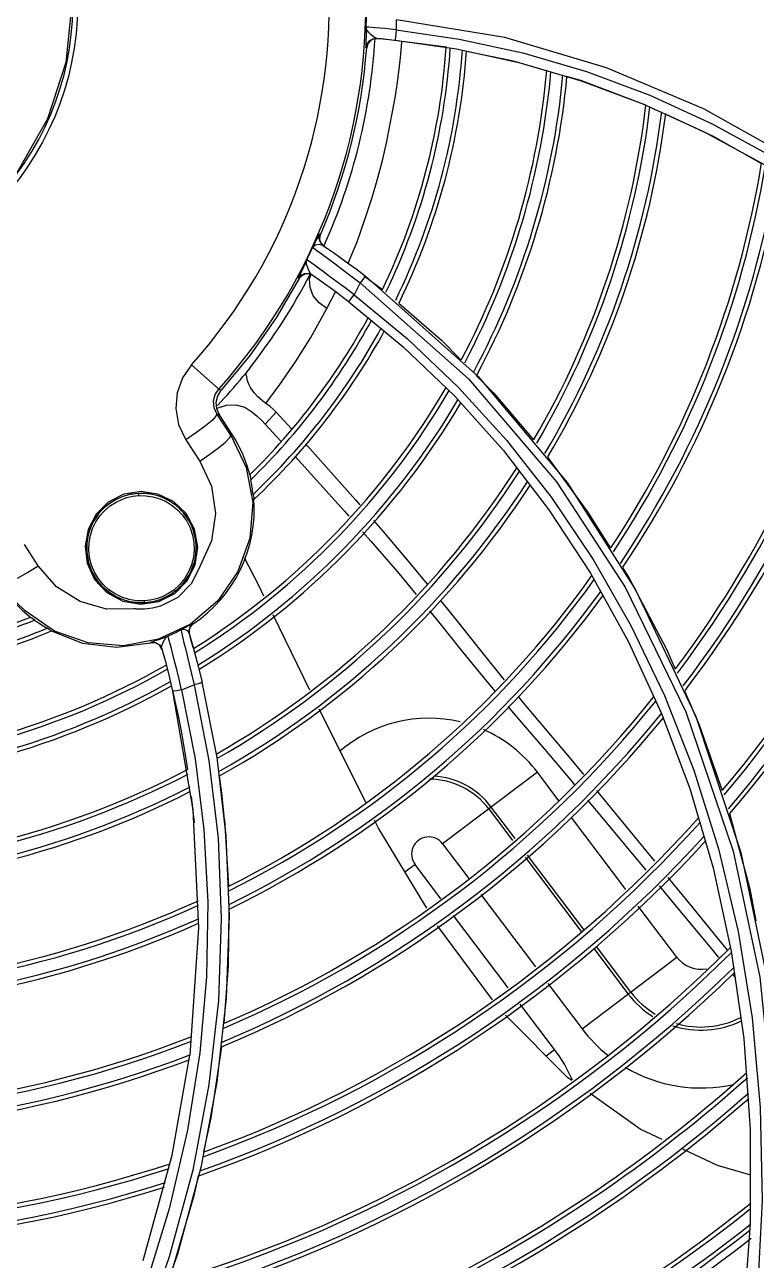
# Model space of a CAD drawing. Header units: metres. Extents: x -367 to 374, y -238 to 224.
# Drawn here: x 348.6785 to 348.7501, y 176.6379 to 176.7589 of the extents above; entities that cross this region are included whole.
import ezdxf
from ezdxf.enums import TextEntityAlignment as Align

# ---------------------------------------------------------------- set-up
doc = ezdxf.new("R2010")
doc.units = ezdxf.units.M
for name, color, linetype in [('ELE-ALIMENTADORES', 160, 'Continuous'), ('LA_BAU_BASES GERAIS_R00$0$ARQ-XREF-ATT', 8, 'Continuous'), ('LA_BAU_BASES GERAIS_R00$0$BASE', 253, 'Continuous'), ('LA_BAU_BASES GERAIS_R00$0$dutos', 31, 'Continuous')]:
    doc.layers.add(name, color=color, linetype=linetype)
doc.styles.add('LA_BAU_BASES GERAIS_R00$0$R60-125-RS', font='romans.shx', dxfattribs={"height": 0.19})
doc.styles.add('LA_BAU_BASES GERAIS_R00$0$R80-100-RS', font='romans.shx', dxfattribs={"height": 0.203})

# ---------------------------------------------------------------- blocks, each defined once
blk = doc.blocks.new('LA_BAU_BASES GERAIS_R00$0$A$C2E3D5B4E')
at = {"layer": 'LA_BAU_BASES GERAIS_R00$0$dutos', "color": 251}
for p, q in [((-18.03792454221798, -1.193001859279946), (-18.03803107363069, -1.19338126658721)), ((-18.03694638163529, -1.192460354723323), (-18.03733835995638, -1.192504101098336)), ((-18.0302219107092, -1.19331994410976), (-18.03683579446965, -1.192470089971891)), ((-18.03525440290434, -1.192624990626143), (-18.02924545273356, -1.193490202302371)), ((-18.03462873696185, -1.193241546653269), (-18.0345896916798, -1.192758704016967)), ((-18.03803107363069, -1.19338126658721), (-18.03810695351501, -1.193374682880119)), ((-18.02924545273356, -1.193490202302371), (-18.02313946793413, -1.194818534564263)), ((-18.04254948086361, -1.211683687636366), (-18.0426369440429, -1.211624503026258)), ((-18.04262236301827, -1.212088618290352), (-18.04254948103699, -1.211683687559969)), ((-18.04250801860439, -1.212482619979426), (-18.04262236301827, -1.212088618290352)), ((-18.04289787857545, -1.213226644138274), (-18.04267176202598, -1.213391736218171)), ((-18.0423164373907, -1.212726477613785), (-18.04270180150843, -1.212634203204004)), ((-18.04267176202598, -1.213391736218171), (-18.04221736241789, -1.213725401992349)), ((-18.04222944322532, -1.212785919288024), (-18.04250801860439, -1.212482619979426)), ((-18.04231659173627, -1.212726722301966), (-18.04185064092576, -1.213044959544447)), ((-18.04463182748043, -1.21598525093458), (-18.04470981356485, -1.215931573947898)), ((-18.04438778471717, -1.21569787549214), (-18.04463182748043, -1.21598525093458)), ((-18.04332653120991, -1.215671327644657), (-18.04367492495737, -1.215526360843512)), ((-18.04362291536052, -1.216010747713597), (-18.04350517638477, -1.215617800146163)), ((-18.03820793572788, -1.215757272142298), (-18.03648317914542, -1.217046377916802)), ((-18.03817108675048, -1.215707970123901), (-18.02713564202338, -1.225550443825057)), ((-18.04193994691366, -1.218907171682247), (-18.04109909787132, -1.217263208574593)), ((-18.03979509833005, -1.21824248137608), (-18.03447240104606, -1.222645250243829)), ((-18.03447240104606, -1.222645250243829), (-18.02941682634253, -1.227506487007929)), ((-18.05251458744181, -1.226811417034412), (-18.05518069023276, -1.22442683683829)), ((-18.02713564202338, -1.225550443825057), (-18.01841468387147, -1.235961007954472)), ((-18.05251458458406, -1.226811415963482), (-18.0522677386449, -1.226900067645317)), ((-18.02941682634253, -1.227506487007929), (-18.02464954756351, -1.232829760923948)), ((-18.05268583777593, -1.229238924252229), (-18.05245163106736, -1.22931985188842)), ((-18.05133330482806, -1.231311904020629), (-18.05268583777593, -1.229238924252229)), ((-18.05120979174376, -1.231231675165589), (-18.05245163106736, -1.22931985188842)), ((-18.04690141445417, -1.229053678315893), (-18.04534981490872, -1.230724989166617)), ((-18.04795949107142, -1.230239481380238), (-18.04642982499195, -1.23189518097405)), ((-18.05572980414865, -1.231756968690377), (-18.05436640540574, -1.23384660208302)), ((-18.05133330482806, -1.231311904020629), (-18.05120979174717, -1.231231675160586)), ((-18.05337373485975, -1.233169437256663), (-18.05252717066617, -1.232540911853164)), ((-18.05252717066617, -1.232540911853164), (-18.05185709394948, -1.231984361834463)), ((-18.05436640541086, -1.233846602074379), (-18.05337373485975, -1.233169437256663)), ((-18.01841468387147, -1.235961007954472), (-18.01170496194595, -1.246462645207146)), ((-18.06012046858928, -1.23683289844729), (-18.06178830110059, -1.237102691787811)), ((-18.05456226789477, -1.242283241175016), (-18.05487149830935, -1.240530917177409)), ((-18.07017984140361, -1.244118339500517), (-18.07153471436993, -1.242023168124604)), ((-18.06560136988173, -1.242172178431872), (-18.06539675868271, -1.243853853347616)), ((-18.06539675868271, -1.243853853347616), (-18.06466610508903, -1.245433084217609)), ((-18.07219497487085, -1.24530735362822), (-18.07123933143225, -1.244771971730813)), ((-18.07123933143225, -1.244771971730813), (-18.07017984145796, -1.244118339415479)), ((-18.01612211917165, -1.244828301602581), (-18.01243491030527, -1.251476600609919)), ((-18.06466610508903, -1.245433084217609), (-18.06346451856621, -1.246718727905034)), ((-18.06346451856621, -1.246718727905034), (-18.06190008736144, -1.247567780567067)), ((-18.05653135584282, -1.247204855016832), (-18.05822413655801, -1.24806948578015)), ((-18.01170496194595, -1.246462645207146), (-18.00580812290775, -1.258853080647157)), ((-18.06190008736144, -1.247567780567067), (-18.06013811943001, -1.247875049236598)), ((-18.06017943878464, -1.247724625997478), (-18.0597983215107, -1.247718287719806)), ((-18.06013811943001, -1.247875049236598), (-18.05837485739085, -1.247604421443327)), ((-18.05822413655801, -1.24806948578015), (-18.05898642633167, -1.248261190370783)), ((-18.05527720776843, -1.250069883081494), (-18.05501551196812, -1.249799951230841)), ((-18.05501550268275, -1.249799965085629), (-18.05503292438857, -1.249743510467113)), ((-18.04358764674555, -1.256269646782755), (-18.04717896552756, -1.248923339481451)), ((-18.05577334350585, -1.250159072854956), (-18.0562081912143, -1.250388739404741)), ((-18.05540567880109, -1.250422205749317), (-18.05527720776843, -1.250069883081494)), ((-18.0553791512699, -1.250797369531199), (-18.05540567880109, -1.250422205749317)), ((-18.05539543729515, -1.250740957011374), (-18.05504389731368, -1.251986986176405)), ((-18.05522832835948, -1.251325156859082), (-18.0553460517242, -1.250916003565806)), ((-18.05916501201716, -1.251659021197327), (-18.0591785153581, -1.251610739255)), ((-18.05870486471997, -1.251662037834365), (-18.05916501201716, -1.251659021197327)), ((-18.05591431021674, -1.251633315198603), (-18.05577605404596, -1.252209958063929)), ((-18.05501475018355, -1.252096629875894), (-18.05522832835948, -1.251325156859082)), ((-18.05504389731368, -1.251986986176405), (-18.05461888824391, -1.253585756514155)), ((-18.01243491030527, -1.251476600609919), (-18.00916844983544, -1.258559887790568)), ((-18.05461888824391, -1.253585756514155), (-18.05415025776517, -1.255489607720108)), ((-18.05741192484413, -1.254775238419541), (-18.05702425038976, -1.256374199953541)), ((-18.05615346031823, -1.256255754975143), (-18.05639835431441, -1.255203357413109)), ((-18.05493132371737, -1.255760995284788), (-18.05348031823098, -1.263158506113712)), ((-18.05415040836738, -1.25548960768964), (-18.05270251025661, -1.262893560571854)), ((-18.05407893823701, -1.255795070353258), (-18.05414354748177, -1.255524691432299)), ((-18.05702425038976, -1.256374199953541), (-18.05505424627938, -1.268001436932252)), ((-18.05700731186892, -1.256450371748258), (-18.05673398032218, -1.257658506244468)), ((-18.05615200660679, -1.256256865220337), (-18.05482196431228, -1.263003287646086)), ((-18.00916844983544, -1.258559887790568), (-18.00640700601116, -1.265924719257043)), ((-18.00580812290775, -1.258853080647157), (-18.00140938038487, -1.272196484048152)), ((-18.05482196431228, -1.263003287646086), (-18.05395784911161, -1.269938009116402)), ((-18.05270251025661, -1.262893560571854), (-18.05180554752542, -1.270535240389734)), ((-18.02131729704206, -1.264327080298415), (-18.03060331486677, -1.271324596086913)), ((-18.01922128810293, -1.26710857811139), (-18.0213167775878, -1.264327769644922)), ((-18.05520408804011, -1.266691034714029), (-18.05492607125427, -1.269271858246327)), ((-18.01554833550517, -1.266096949559312), (-18.00984925481464, -1.273040613026922)), ((-18.00640700601116, -1.265924719257043), (-18.0041242345568, -1.273676307024459)), ((-18.05505424627938, -1.268001436932252), (-18.05448931283615, -1.2795668406049)), ((-18.02608557464896, -1.267920234921064), (-18.02375189537554, -1.271017131916494)), ((-18.02351384578344, -1.270811766591294), (-18.02583503726328, -1.267731441459262)), ((-18.01643406408209, -1.267055760491701), (-18.01488997573676, -1.268901500966592)), ((-18.05194215839595, -1.268959657447965), (-18.05155150978044, -1.275486720384094)), ((-18.01265760428032, -1.275818880736722), (-18.01799102689608, -1.268741189875698)), ((-18.01488997573676, -1.268901500966592), (-18.01071615325202, -1.273898225643904)), ((-18.0306033148803, -1.271324596069633), (-18.02804445305605, -1.274720320398671)), ((-18.02253239501317, -1.272635463556696), (-18.01703892980481, -1.279925538115265)), ((-18.0167904147637, -1.27973406091013), (-18.02229245470164, -1.272432607302278)), ((-18.00140938038487, -1.272196484048152), (-17.99887349392191, -1.284432894840563)), ((-18.03329676413568, -1.273354256974642), (-18.03428212519236, -1.274096779789659)), ((-18.03076507382957, -1.276713923484465), (-18.03329676474766, -1.273354256162008)), ((-18.0041242345568, -1.273676307024459), (-18.00234721819504, -1.281840311720941)), ((-18.02685904655891, -1.276293407952551), (-18.02152020255551, -1.283378293238627)), ((-18.00766230084139, -1.282447872294313), (-18.01144797897734, -1.277424107731065)), ((-18.02419191083652, -1.285436805400593), (-18.02951853566697, -1.278368135500102)), ((-18.05448931283615, -1.2795668406049), (-18.05535193352216, -1.292023594283535)), ((-18.01218006225633, -1.285852205332219), (-18.01554173654904, -1.281391112868903)), ((-18.01694833962688, -1.28944536026728), (-18.00766232201647, -1.282447844195019)), ((-18.01578383510252, -1.281591105040377), (-18.01243059964213, -1.286040998794022)), ((-18.00234721819504, -1.281840311720941), (-18.00111933666085, -1.2904076719621)), ((-18.02030055971522, -1.284996813953683), (-18.01694886779876, -1.289444659354274)), ((-18.00223152503747, -1.284097944417397), (-18.00191934602469, -1.284475518218812)), ((-18.05254509322151, -1.286680149584924), (-18.05346845446138, -1.294908392469267)), ((-18.05177266365411, -1.28645052656492), (-18.05269409889627, -1.294674959040265)), ((-18.01964168035659, -1.291475165198506), (-18.02299340418688, -1.28702727744411)), ((-18.00111933666085, -1.2904076719621), (-18.0004890869568, -1.299306079370751)), ((-18.0570785676033, -1.301814976273988), (-18.05535137237393, -1.292023695592604)), ((-18.05435815625674, -1.2917988527376), (-18.05556678584969, -1.299386187402604)), ((-18.02047569709862, -1.292103811099139), (-18.0196415990273, -1.291475273119147)), ((-18.05269409889627, -1.294674959040265), (-18.05428039448952, -1.303040272445458)), ((-18.05346845446138, -1.294908392469267), (-18.05506107091605, -1.303283092075787)), ((-18.0004890869568, -1.299306079370751), (-18.00049264379811, -1.308510131752598)), ((-18.05990574709313, -1.312137651901764), (-18.0570785676033, -1.301814976273988)), ((-18.05428039448952, -1.303040272445458), (-18.05656090705395, -1.311513461313268)), ((-18.05506107091605, -1.303283092075787), (-18.05735225460626, -1.311766177628385)), ((-18.00049264379811, -1.308510131752598), (-18.00116951890868, -1.318020154176963)), ((-18.05656090705395, -1.311513461313268), (-18.05956446749246, -1.32005543656868)), ((-18.05735225460626, -1.311766177628385), (-18.06037053527143, -1.320316881576389))]:
    blk.add_line(p, q, dxfattribs=at)
for points in [[(-18.07606343199916, -1.16842686857234), (-18.07217094953057, -1.172756858423952), (-18.06926950573768, -1.177792606956416), (-18.06747973062579, -1.183313813541815), (-18.06687503561443, -1.189042062782562), (-18.06747145787745, -1.194810163293084), (-18.06925957891031, -1.20034814797117), (-18.07215915911559, -1.205390005037941), (-18.07603769159266, -1.209712716622278), (-18.08072561883262, -1.213133332698533), (-18.0860206462529, -1.215506255845128), (-18.09168735420326, -1.216728114861496), (-18.09746808437671, -1.216750209158079), (-18.10318278378998, -1.215559277680939), (-18.10853232477962, -1.213196214275001), (-18.11326877013289, -1.209767230606474)], [(-18.00491235579193, -1.199414155909096), (-18.01456577228817, -1.195331606104162), (-18.02450555649261, -1.19237953889359), (-18.03509982641606, -1.190637535755457)], [(-18.03808169849333, -1.191339394390695), (-18.03809313080524, -1.191965173306187), (-18.0381159980285, -1.192894336734923)], [(-18.03513364954415, -1.191631317092458), (-18.03624674363004, -1.191500060011265), (-18.03719664766686, -1.191407501990568), (-18.03783631434555, -1.191356264481954), (-18.03808169070226, -1.191339196800698)], [(-18.03740447213579, -1.192263779105076), (-18.0376272166601, -1.192076629745031), (-18.03784344658027, -1.191850479945231), (-18.03801055310873, -1.191601157456432), (-18.03808159836888, -1.191339199134916)], [(-18.03513365268736, -1.191631315475831), (-18.03517576167235, -1.192012977986167), (-18.03521335083246, -1.192334558092341), (-18.03524095109856, -1.192549438547928), (-18.03525440862313, -1.192625051081166)], [(-18.0351335857689, -1.191631438806496), (-18.02897194118668, -1.192517935135299), (-18.02273505993878, -1.193875807896518), (-18.01650865438569, -1.195706871306072), (-18.01032496966138, -1.198017756807701), (-18.00420452423407, -1.200818770680769), (-17.99816906942431, -1.204121157551697), (-17.99224651484371, -1.207933867223517), (-17.98646117574538, -1.212269241139609)], [(-18.0381159980285, -1.192894336734923), (-18.03811990935355, -1.193170524742243), (-18.03811677481031, -1.193325736401391), (-18.03810696892708, -1.193374887176731)], [(-18.03810695351501, -1.193374682880119), (-18.03800055009799, -1.192995392853106), (-18.03775763920055, -1.192688054863254), (-18.03741533907498, -1.192497654592614), (-18.03702401532871, -1.192453603048477)], [(-18.03733835995638, -1.192504101098336), (-18.03768123879092, -1.192694427334743), (-18.03792454221798, -1.193001859279946)], [(-18.03702399344297, -1.192453602715148), (-18.03719988392913, -1.192395899002975), (-18.03740447213579, -1.192263779105076)], [(-18.03702401532871, -1.192453603048477), (-18.03646046290692, -1.192504176596856), (-18.03586568161938, -1.192561555119653), (-18.03525440290434, -1.192624990626143)], [(-18.03984312579541, -1.214464331949955), (-18.03896073097337, -1.212382484489524), (-18.03817387780896, -1.21010567350703), (-18.03749700287858, -1.208051527375744), (-18.03692894584515, -1.20611031980269), (-18.03645115280051, -1.204280352494777), (-18.03606271123886, -1.202557189267907), (-18.03575512206328, -1.200971560344612), (-18.03547636351368, -1.199497190056434), (-18.03521995832591, -1.198081437857752), (-18.03501462888414, -1.196736973808754), (-18.03485404557716, -1.195479925625193), (-18.03472916577675, -1.194315737839759), (-18.03462873696185, -1.193241546653269)], [(-18.02041832876205, -1.195627655485794), (-18.02364987341434, -1.194689913004083), (-18.0282676604794, -1.193727315812964)], [(-18.02313946793413, -1.194818534564263), (-18.01704684593074, -1.196607663762904), (-18.01099181608788, -1.198865860652575)], [(-18.01070114595302, -1.198992860858368), (-18.01708605524152, -1.196594627871661), (-18.01843739510855, -1.196202490693565)], [(-18.01099181608788, -1.198865860652575), (-18.00499452368695, -1.201603726502697), (-17.99907559204325, -1.204833205331113)], [(-17.99940636046688, -1.204700857860814), (-18.00410103503646, -1.202056566003819), (-18.00878860078865, -1.199871635407078)], [(-18.00491235579193, -1.199414155909096), (-17.99558276175435, -1.20463292511721), (-17.98666484689386, -1.210984406826071), (-17.97828966050008, -1.21840566833788)], [(-18.04263694364852, -1.211624503288192), (-18.04267072453683, -1.211664975506835), (-18.04275549898011, -1.211818392489192), (-18.04289795366913, -1.212097980309579), (-18.04309292239827, -1.212487574946124), (-18.04331630252705, -1.212928396153245)], [(-18.0426369440429, -1.211624503026258), (-18.04270983533149, -1.212029735320073), (-18.04259532427784, -1.212423768776887), (-18.04231659173627, -1.212726722301966)], [(-18.04331622227392, -1.212928122368055), (-18.04325562135227, -1.212970481101991), (-18.04311386099221, -1.213070968184354), (-18.04289787857545, -1.213226644138274)], [(-18.04270180150843, -1.212634203204004), (-18.04306572303767, -1.212708787875442), (-18.04331617380035, -1.212928144853947)], [(-18.0418595533755, -1.213038873018547), (-18.04129314821967, -1.21343109891103), (-18.04064369572779, -1.21388849441945), (-18.03990355138671, -1.214419978688227), (-18.03907622484098, -1.215027248395188), (-18.03817103591064, -1.21570793363361)], [(-18.0442257689657, -1.214860849854801), (-18.04451162794828, -1.215466677476513), (-18.0446098809756, -1.215677956545903), (-18.04467377848016, -1.215821881463569), (-18.04470560295124, -1.215903557778972), (-18.04471104325989, -1.215933864178794)], [(-18.04389054503974, -1.214129173342997), (-18.04405746059297, -1.214498352395992), (-18.0442257689657, -1.214860849854801)], [(-18.04374249906925, -1.215088354863553), (-18.04383924826266, -1.214836940508292), (-18.04391081128051, -1.214582705070086), (-18.04393260317806, -1.214343849051318), (-18.04389064301699, -1.214129343081993)], [(-18.0422560775329, -1.215314738875975), (-18.04274977563148, -1.214951980733701), (-18.04314480534913, -1.214663133716101), (-18.04345198849217, -1.214440279483085), (-18.0436794788568, -1.214277359779942), (-18.04382812766607, -1.21417266762154), (-18.04389072408787, -1.214129307910923)], [(-18.04221736241789, -1.213725401992349), (-18.04172089950032, -1.214091474278291), (-18.04111065106804, -1.214542676596636), (-18.04039414900819, -1.215076462527293), (-18.03957855178828, -1.215692145676883), (-18.038665680853, -1.216394010804095)], [(-18.04462936907964, -1.215980673729689), (-18.04688918346108, -1.219819469614947), (-18.04943973432637, -1.223465231425223), (-18.05226777451639, -1.22690010367495)], [(-18.04470981356485, -1.215931573947898), (-18.04446598590823, -1.215644228955796), (-18.04412828376815, -1.215482449924536), (-18.04375402616597, -1.215472115260752), (-18.04340601531089, -1.215616387030593)], [(-18.04367492495737, -1.215526360843512), (-18.04404965852461, -1.215536259061707), (-18.04438778471717, -1.21569787549214)], [(-18.04340591649213, -1.215616473500802), (-18.04352516403617, -1.215494778561776), (-18.04363581990356, -1.215313472832975), (-18.04374249906925, -1.215088354863553)], [(-18.04193758838051, -1.218902705554854), (-18.04269368437053, -1.218363471381679), (-18.04325787125947, -1.217654694664532), (-18.04357730708739, -1.216845441483827), (-18.04362291536052, -1.216010747713597)], [(-18.03979515024264, -1.218242517344322), (-18.04115571115528, -1.217220690082002), (-18.04237439530277, -1.21633907357517), (-18.04340591649213, -1.215616473500802)], [(-18.03925812379134, -1.217577902621713), (-18.04015109393799, -1.216888920731151), (-18.04095101867631, -1.216283546809962), (-18.04165557912552, -1.215758187529161), (-18.0422560775329, -1.215314738875975)], [(-18.03817103591064, -1.21570793363361), (-18.03823280464769, -1.215807972295522), (-18.03841502783223, -1.21606080921282), (-18.03866526839454, -1.216394346042478)], [(-18.03866531649578, -1.216394567532632), (-18.03885986671605, -1.21679043057901), (-18.03905728288623, -1.217184987139888), (-18.03925803502977, -1.217578062412201)], [(-18.03866531649578, -1.216394567532632), (-18.02806108121297, -1.225787168558497), (-18.01945213360852, -1.235892725512429), (-18.01273887148977, -1.246200998116535), (-18.00678685895093, -1.258401504465553), (-18.00216973972385, -1.272040477702546), (-17.99954582338637, -1.284407529922817), (-17.99813144097743, -1.298634008033048)], [(-18.03979513143395, -1.21824249664877), (-18.03971322227744, -1.218154688854327), (-18.03951013564199, -1.217903234370795), (-18.03925807448138, -1.217578617287643)], [(-18.03925803502977, -1.217578062412201), (-18.03403064875033, -1.22188454529504), (-18.02905102889736, -1.226630826866028), (-18.02434485649985, -1.231815220918349), (-18.01994313378771, -1.237432315276408), (-18.01587900888899, -1.243472495183312), (-18.01217903126633, -1.249935514437936), (-18.00887404238301, -1.256817154717453)], [(-18.03489384734655, -1.218379413454556), (-18.03071055859937, -1.222020592615252), (-18.0287899191926, -1.223960360749686)], [(-18.0478878762566, -1.228208313992752), (-18.04653287464168, -1.226338738763559), (-18.04500954048547, -1.22412956541865), (-18.04348214012805, -1.221731565749167), (-18.04193994691366, -1.218907171682247)], [(-18.05518051801187, -1.224426643551112), (-18.05605687332775, -1.225705710934733), (-18.05657587187693, -1.227157129712566), (-18.05670934578006, -1.228712889283258), (-18.05643581533263, -1.230263655502029), (-18.05572980414865, -1.231756968690377)], [(-18.0497235460424, -1.225086320198614), (-18.0498607432653, -1.225236532057977), (-18.04999464574792, -1.225389717499809), (-18.05012550930496, -1.225546187186126)], [(-18.04788894139426, -1.228210152517647), (-18.04818016444949, -1.227993691031486), (-18.04845479213554, -1.227761666135564), (-18.04871627705199, -1.227511035477789), (-18.04896497872153, -1.227238964100422), (-18.04919654158743, -1.226945612330098), (-18.04940217834508, -1.226636255619894), (-18.04957332267963, -1.226316997337278), (-18.04970138198473, -1.225994978237566), (-18.04977774940426, -1.225676462797935), (-18.04979091356984, -1.225369332184698)], [(-18.04950182174207, -1.224770245549905), (-18.04957933571688, -1.224872371168374), (-18.0496534373242, -1.224977987186946), (-18.0497235460424, -1.225086320198614)], [(-18.02730120565218, -1.225463901223236), (-18.02562132154446, -1.227160516242009), (-18.02168824203716, -1.231770941233833)], [(-18.05268584011174, -1.229238925847028), (-18.05295765282051, -1.228623268229683), (-18.05301174769897, -1.227963171590716), (-18.05285200350397, -1.22733552548533), (-18.05251458458406, -1.226811415963482)], [(-18.05245163997017, -1.229319857671896), (-18.05271256964932, -1.228724024913106), (-18.05276873716673, -1.228078527058813), (-18.05261559798657, -1.227449121825146), (-18.05226776568327, -1.226900111549355)], [(-18.05268585072645, -1.229238904401598), (-18.05278471847373, -1.229466169483374), (-18.0531695340112, -1.229859850311357), (-18.05382188336375, -1.230402757333366)], [(-18.05271280648014, -1.22872130317154), (-18.05265976901455, -1.228681791844053), (-18.05174973998442, -1.228367419659378)], [(-18.05174973998442, -1.228367419659378), (-18.05082608765849, -1.228336952882444), (-18.04997368261115, -1.228568612795868), (-18.04926057805437, -1.229018924642048)], [(-18.04926040239434, -1.229018721992986), (-18.04875798900423, -1.229459676545673), (-18.04830692998848, -1.229882331260967), (-18.04795949107142, -1.230239481380238)], [(-18.04795940792326, -1.230239498774324), (-18.04760608725246, -1.229850018763216), (-18.04725340300035, -1.229454753547714), (-18.04690141445417, -1.229053678315893)], [(-18.0469015009395, -1.22905366878939), (-18.04716115067686, -1.228793767951345), (-18.0474879657703, -1.228509118388217), (-18.0478878762566, -1.228208313992752)], [(-18.05382188336375, -1.230402757333366), (-18.0547011867136, -1.231055702278979), (-18.05572980423199, -1.231756968562593)], [(-18.05133330482806, -1.231311904020629), (-18.04982213189396, -1.23447291986821), (-18.049185568545, -1.237911841209723), (-18.04946192191198, -1.241389297581634), (-18.05062840125618, -1.244674244561509), (-18.05260807944774, -1.247548323037506)], [(-18.05185709394948, -1.231984361834463), (-18.05143848883665, -1.2315565602932), (-18.05133330482977, -1.231311904015172)], [(-18.04397459813276, -1.232219663709373), (-18.04360600930784, -1.232620269882489), (-18.04149767109732, -1.234953233196563), (-18.03911674871722, -1.237644781505139), (-18.03870004378768, -1.238125341954571)], [(-18.02464954756351, -1.232829760923948), (-18.02020262390454, -1.238612006939718), (-18.01612211917165, -1.244828301602581)], [(-18.05436640540574, -1.23384660208302), (-18.0532280548905, -1.236303748651324), (-18.05283376038994, -1.238992903998849), (-18.05322163478195, -1.241673156890727), (-18.05434206911173, -1.244113807515703)], [(-18.04504261242846, -1.233401658921309), (-18.04470998116858, -1.23376288810249), (-18.0426101755296, -1.236067829112187), (-18.04021094304721, -1.238744685595691), (-18.03977643807559, -1.239238676902175)], [(-18.02033496961212, -1.233455721211328), (-18.01640997985589, -1.238815452526694), (-18.0141839502287, -1.242382714923394)], [(-18.04944535180982, -1.235266775581465), (-18.04943230750882, -1.235367703982945), (-18.04941163721082, -1.23550501200242), (-18.04938417961989, -1.235680188761023)], [(-18.06178830110059, -1.237102691787811), (-18.0633223502781, -1.237882842412262), (-18.06451403851815, -1.239059934893874), (-18.06530015650117, -1.240546645221627), (-18.06560136988173, -1.242172178431872)], [(-18.06036059009602, -1.237011176969816), (-18.06074022368944, -1.237044784224679), (-18.06111642708913, -1.237105261971635), (-18.06148732946713, -1.237192294188105), (-18.06185109113085, -1.237305440295302), (-18.06220591410386, -1.237444140133164), (-18.06255002974467, -1.237607709222345), (-18.06288170780442, -1.237795337121213), (-18.06319933644704, -1.238006136748652), (-18.06350130726526, -1.238239079963193), (-18.06378606235216, -1.238493007368277), (-18.06405216372104, -1.23876668544807), (-18.06429825589953, -1.239058783959251), (-18.06452305625669, -1.239367856699744), (-18.06472538638775, -1.239692369859483), (-18.06490417668579, -1.240030707498761), (-18.06505846944901, -1.240381172718742), (-18.06518742454557, -1.240741988723755), (-18.0652903329227, -1.241111323711891), (-18.06536661846894, -1.241487295794002), (-18.06541584016759, -1.241867966573579), (-18.06543770088751, -1.242251349535934), (-18.06543205508228, -1.242635436603621), (-18.06539891092882, -1.243018210210437), (-18.06533842933459, -1.243397666132921), (-18.06525092170227, -1.24377182001507), (-18.06513685118591, -1.244138707648915), (-18.0649968301442, -1.244496404556855), (-18.06483160302514, -1.244843064707936), (-18.06464204033114, -1.24517691469481), (-18.06442913215051, -1.245496257165712)], [(-18.05980088585159, -1.247544671178446), (-18.06054551599391, -1.247529769574783), (-18.06127810111354, -1.247408386367795), (-18.06198621563999, -1.247182983695609), (-18.06265354985669, -1.246858875070927), (-18.06326416206321, -1.246445143668268), (-18.06381323845687, -1.245944785005747), (-18.064287626789, -1.24536684878575), (-18.06467454247809, -1.24472452625713), (-18.06496376300538, -1.244034640457983), (-18.0651496009142, -1.243313668837061), (-18.06523014205243, -1.242564662795928), (-18.06520303814796, -1.241831968943359), (-18.06507657584996, -1.241126857702227), (-18.06485534612102, -1.240450033166496), (-18.06454520834654, -1.239813785289869), (-18.06413800822168, -1.239209248663144), (-18.06365537467946, -1.238673535663736), (-18.06309703270722, -1.238206021613394), (-18.0625490074757, -1.237859682416627), (-18.06201051334085, -1.237604190659738), (-18.06149799917682, -1.237427066046337), (-18.0609120188434, -1.237294785157872), (-18.06034239434712, -1.23723288845548)], [(-18.06034239135681, -1.237232961213692), (-18.06034539486313, -1.23717708708881), (-18.06034893512947, -1.237121375665254), (-18.06035244531461, -1.237074964168812), (-18.06035562457953, -1.237040773878277), (-18.06035839398851, -1.237019076046352), (-18.06036059080839, -1.237011203314694)], [(-18.05471830324723, -1.242480763302126), (-18.05472375418083, -1.242096552089322), (-18.05475672754812, -1.241713591898304), (-18.05481707462206, -1.241333886738346), (-18.05490449616684, -1.240959424850359), (-18.0550185430601, -1.24059217000439), (-18.05515861902177, -1.240234046727153), (-18.05532398391654, -1.239886929336251), (-18.05551375923858, -1.239552628758872), (-18.05572693493491, -1.239232880834777), (-18.05596237613759, -1.238929337327761), (-18.05621882904416, -1.23864355880886), (-18.05649492921111, -1.23837700526127), (-18.05678921795823, -1.238131022026835), (-18.05710014790293, -1.237906839347659), (-18.05742609176127, -1.237705567790442), (-18.05776534879624, -1.237528195346101), (-18.05811616297513, -1.237375579028765), (-18.05847672962534, -1.237248445275043), (-18.05884521607845, -1.237147385875858), (-18.05921974888531, -1.237072864938625), (-18.05959842820755, -1.237025213925961), (-18.05997935877315, -1.237004629587943), (-18.06036059009602, -1.237011176969816)], [(-18.06034239434712, -1.23723288845548), (-18.05964528792208, -1.237243216462218), (-18.05895913704671, -1.23734666947729), (-18.05829353337288, -1.23754101188041), (-18.05766092172894, -1.237822299125753), (-18.05707078698197, -1.238186295699222), (-18.05653201457903, -1.238628654107913), (-18.05605100005187, -1.239147904865774), (-18.05563928812103, -1.239738459451189), (-18.05531094789615, -1.240387129566614), (-18.05507338678626, -1.241089206138611), (-18.05493819079084, -1.241823558968179), (-18.05491034724764, -1.242569800295485), (-18.054989562983, -1.243307399575485), (-18.05517273996088, -1.244023249687132), (-18.0554588231264, -1.244710774005114), (-18.0558527196863, -1.245366876512605), (-18.05634169550638, -1.245960021830967), (-18.05691780000029, -1.246477600313199), (-18.05749138949386, -1.246861616350259), (-18.0580584989915, -1.247143677369593), (-18.05860447689702, -1.247339326430108), (-18.05921701253772, -1.247480743339281), (-18.05980088585159, -1.247544671178446)], [(-18.05487149830935, -1.240530917177409), (-18.05570297992324, -1.238992630106338), (-18.05692684249072, -1.237823860839114), (-18.05845835712319, -1.237077236916946), (-18.06012046858928, -1.23683289844729)], [(-18.04914737749641, -1.237116405058885), (-18.04911723878035, -1.237288871061708), (-18.04909311722736, -1.237420750635181), (-18.04907377086522, -1.237512698143462)], [(-18.03735688427946, -1.239674326117154), (-18.03644701644248, -1.240723621347286), (-18.03363578054712, -1.244036917458004), (-18.03210889507955, -1.245897719050106)], [(-18.03843116494681, -1.240768125986222), (-18.03761291132128, -1.241698403436374), (-18.03502185778882, -1.244709150437473), (-18.03317758325329, -1.246916661443436)], [(-18.0597983215107, -1.247718287719806), (-18.05941862627913, -1.247684885566912), (-18.05904233962235, -1.247624603414067), (-18.0586713272312, -1.247537753026961), (-18.05830745427579, -1.24742477949593), (-18.05795253472286, -1.247286251163302), (-18.05760826974131, -1.247122822916651), (-18.05727647172171, -1.246935342633321), (-18.05695885176783, -1.246724778345367), (-18.05665695355776, -1.246492150158417), (-18.05637221333916, -1.246238533212079), (-18.05610603550633, -1.245965112752117), (-18.05585978241004, -1.245673196595533), (-18.0556347689693, -1.245364240465904), (-18.05543220470361, -1.245039801221708), (-18.05525317636602, -1.244701512539166), (-18.0550986488953, -1.244351082047785), (-18.05496945945504, -1.243990276651118), (-18.05486632035013, -1.243620930691293), (-18.05478981098986, -1.243244933615813), (-18.05474037268175, -1.242864221825755), (-18.05471830324723, -1.242480763302126)], [(-18.05837485739085, -1.247604421443327), (-18.05681756706349, -1.2468061081874), (-18.0555975137197, -1.245573378225515), (-18.05481900176721, -1.244019539604949), (-18.05456226789477, -1.242283241175016)], [(-18.04808787324043, -1.247064101755029), (-18.04859335846629, -1.246030094465084), (-18.0500004086706, -1.243316705807672)], [(-18.06080920167756, -1.248314654913145), (-18.06350109358834, -1.24834520942494), (-18.06608748861242, -1.247616824829208), (-18.0683757906296, -1.246176052250291), (-18.07017984140361, -1.244118339500517)], [(-18.05434206911173, -1.244113807515703), (-18.05518894930299, -1.245838956410068), (-18.05653135584282, -1.247204855016832)], [(-18.01300300113792, -1.244275212323089), (-18.01234956495239, -1.245322358463625), (-18.00869560348849, -1.252276914622314), (-18.00785203033172, -1.254219041240674)], [(-18.07146799697341, -1.248513095404348), (-18.07229727956428, -1.247696077468106), (-18.0730528086907, -1.246809213122276), (-18.0737287092611, -1.245859009002913)], [(-18.06442913215051, -1.245496257165712), (-18.06419398633477, -1.245799470256031), (-18.06393783828923, -1.246084999846687), (-18.06366203944731, -1.246351382759428), (-18.06336803742238, -1.246597267882578), (-18.06305737157629, -1.246821416752198), (-18.06273166431595, -1.247022709246437), (-18.0623926136667, -1.247200147881529), (-18.062041974517, -1.247352866778044), (-18.06168155470698, -1.247480130555402), (-18.06131320207714, -1.247581337770669), (-18.06093880500089, -1.24765602000133), (-18.06056025418434, -1.247703848292247), (-18.06017943878464, -1.247724625997478)], [(-18.03079786662045, -1.247504304646725), (-18.02879709413105, -1.250023182166558), (-18.02677391084046, -1.25257407860289), (-18.02476338843837, -1.255049654285074), (-18.02458004106859, -1.255269463873617)], [(-18.05260807944774, -1.247548323037506), (-18.05526063965351, -1.249808506345914), (-18.0584076628943, -1.251305329316608), (-18.06182918214654, -1.251936574924173), (-18.06529889757974, -1.251662184937857), (-18.06858741305632, -1.250496537482547), (-18.07146799697341, -1.248513095404348)], [(-18.06055436090799, -1.248340426730181), (-18.06063970050809, -1.248333004339372), (-18.06072464799513, -1.248324411661713), (-18.06080920167756, -1.248314654913145)], [(-18.05898642633167, -1.248261190370783), (-18.059763979423, -1.248351775693379), (-18.06055436090799, -1.248340426730181)], [(-18.05980089017123, -1.247544593065584), (-18.05979854481131, -1.247599345640253), (-18.05979699590898, -1.247648887863477), (-18.05979646595722, -1.247687274618499), (-18.05979695204405, -1.247710258087125), (-18.05979832954824, -1.247718195002278)], [(-18.03187236016731, -1.248511076122838), (-18.03069638513568, -1.249965169283939), (-18.0289355540832, -1.252170642391945), (-18.02718693981706, -1.254338216419626), (-18.02550359842451, -1.256366624351074)], [(-18.07053011270409, -1.249415690150443), (-18.07067961441749, -1.249318988801576), (-18.07079653447363, -1.249244371503835), (-18.07088295072879, -1.24919173072584)], [(-18.05503292483388, -1.24974350867177), (-18.05507256787189, -1.249758879349145), (-18.05519815812738, -1.249829640688574), (-18.05542965300049, -1.24996460511619), (-18.05577334350585, -1.250159072854956)], [(-18.05503292438857, -1.249743510467113), (-18.05529429199032, -1.25001366176474), (-18.0554223609106, -1.250365933366254), (-18.0553955138713, -1.250740763307647)], [(-18.06898206963456, -1.250444284763205), (-18.06905833826249, -1.250389139558763), (-18.06916905988885, -1.250313463255395), (-18.06931421105901, -1.250215924917654)], [(-18.06898206963456, -1.250444284763205), (-18.06584669022197, -1.251671871649876), (-18.06250504352874, -1.252085358068769), (-18.05916856596173, -1.251659935703799)], [(-18.05747753641367, -1.250984956535092), (-18.05795735087145, -1.251182128243443), (-18.05840035920187, -1.251345252546969), (-18.05875656606088, -1.251465628592257), (-18.05900194138223, -1.251545196989071), (-18.0591380139864, -1.251591181449555), (-18.0591782615852, -1.251610673936455)], [(-18.05808792443565, -1.252238255061172), (-18.05809950955131, -1.252055170458959), (-18.05805200391512, -1.251837470493854), (-18.05796028587656, -1.251591986366464), (-18.05783500473729, -1.251341525962914), (-18.05767580361965, -1.251128192878411), (-18.05747752117668, -1.250984981402496)], [(-18.05639835431441, -1.255203357413109), (-18.0566239226016, -1.254271621930627), (-18.05682687484943, -1.253458104639037), (-18.05700326928752, -1.252765849638934), (-18.05714900276394, -1.252201662258983), (-18.05726358096217, -1.251762951914941), (-18.05735096192313, -1.251433221094146), (-18.05741531303624, -1.251196278080613), (-18.05745832500531, -1.251044980593804), (-18.05747755909329, -1.250984900901301)], [(-18.0562081912143, -1.250388739404741), (-18.056624236272, -1.250602235775375), (-18.05704752575014, -1.250801057851447), (-18.05747753641367, -1.250984956535092)], [(-18.05620822738672, -1.25038867187294), (-18.05619245539447, -1.250449050092072), (-18.05615557443184, -1.25060208632766)], [(-18.05581077467218, -1.250365620946639), (-18.05601364640847, -1.250338852904576), (-18.05620819121941, -1.250388739399739)], [(-18.05615557443184, -1.25060208632766), (-18.05602026026838, -1.25118322844645), (-18.05591431021674, -1.251633315198603)], [(-18.05539548453453, -1.250740767674586), (-18.05547649468144, -1.250584999938098), (-18.05562152651225, -1.250454586793865), (-18.05581077467218, -1.250365620946639)], [(-18.0591785153581, -1.251610739255), (-18.05873152762479, -1.251610289247026), (-18.05832640762901, -1.251837376440278), (-18.05808791625702, -1.252238229800867)], [(-18.05807451222438, -1.252285916423432), (-18.05830775540369, -1.251890728392198), (-18.05870486471997, -1.251662037834365)], [(-18.05808790927688, -1.252238253514122), (-18.05777131529794, -1.253391312253996), (-18.05741192484413, -1.254775238419541)], [(-18.05577605404596, -1.252209958063929), (-18.05540478608657, -1.253742945449801), (-18.05517955139715, -1.254690042606114), (-18.05493292672702, -1.255759312263478)], [(-18.05615200660679, -1.256256865220337), (-18.05574139650457, -1.256100886348293), (-18.05533443056368, -1.255935568931079), (-18.05493132371737, -1.255760995284788)], [(-18.05415025776517, -1.255489607720108), (-18.05424399394929, -1.255553107289131), (-18.05453283028726, -1.255653073133715), (-18.05493286643514, -1.255759656350335)], [(-18.0561533352635, -1.256256290239151), (-18.05660332233128, -1.256349322961967), (-18.056908391104, -1.256389046292213), (-18.05702430278689, -1.256374224503077)], [(-18.02320417511714, -1.256918947735528), (-18.02270928468079, -1.257512256832968), (-18.02055823728654, -1.26006739975054), (-18.01822199964931, -1.262859457353159), (-18.01682371016034, -1.264552323938631)], [(-18.00887404238301, -1.256817154717453), (-18.00599803225532, -1.264108914347332), (-18.00358340344474, -1.271812070155363), (-18.00167163507581, -1.27990556839876), (-18.00030225592184, -1.288357659886685), (-17.99951015204363, -1.297148484727757), (-17.99933156878581, -1.30627635720856), (-17.99980974528034, -1.315734105730542)], [(-18.00693200306603, -1.256337185261316), (-18.00548301306151, -1.259673140218808), (-18.00324012010401, -1.266096268709305)], [(-18.05673398032218, -1.257658506244468), (-18.05643247909734, -1.259088895902266), (-18.05612667825937, -1.260664400767098), (-18.05581657764674, -1.262426682528428), (-18.05556115389254, -1.264067693532695)], [(-18.03809754089912, -1.267344505261633), (-18.04245615248169, -1.258584201705787), (-18.04267710084002, -1.258132235552864)], [(-18.02421881168391, -1.257882780452917), (-18.02309742130319, -1.259199870084274), (-18.02063262988975, -1.262076040358068), (-18.01789390804822, -1.265310722326092), (-18.01770982115875, -1.265530772314094)], [(-18.05348031823098, -1.263158506113712), (-18.05258111427781, -1.270785428871193), (-18.0522595129014, -1.278631232038322), (-18.05254509322151, -1.286680149584924)], [(-18.05194213495133, -1.268959646308019), (-18.05222188874359, -1.26636253693249), (-18.05244512422018, -1.264679217949094)], [(-18.03214623038002, -1.277636209616219), (-18.03687950851622, -1.269792609023341), (-18.03726360799897, -1.269020613631881)], [(-18.00251565669862, -1.268371299781109), (-18.00053256590991, -1.275755399252091), (-17.99993633147881, -1.278870827863727)], [(-18.05395784911161, -1.269938009116402), (-18.05357777952327, -1.277055798043136), (-18.05370327384492, -1.284347852322014), (-18.05435815625674, -1.2917988527376)], [(-18.05180554752542, -1.270535240389734), (-18.05148594890807, -1.278395327038822), (-18.05177266365411, -1.28645052656492)], [(-18.00855455612998, -1.274620272109757), (-18.00626735467824, -1.277411677315456), (-18.00273779158249, -1.281740659845752)], [(-18.00941585905468, -1.27545490705478), (-18.00801965497658, -1.277126409502841), (-18.00413721317022, -1.281793055626338), (-18.00359290271251, -1.282451387412664)], [(-18.05153448453632, -1.277715797252029), (-18.05158582660624, -1.283268985888924), (-18.05202756155518, -1.288907593645206)], [(-18.02571026021019, -1.286606671387915), (-18.03108261540376, -1.279398745182959), (-18.03108642554537, -1.279392431329313)], [(-18.0179606984475, -1.294507171961584), (-18.01836456690319, -1.294219949100068), (-18.02444686761169, -1.288123220580189)], [(-18.05224568840492, -1.291204782005195), (-18.05327779964068, -1.298175857434387), (-18.05400383722042, -1.301490863776678)], [(-18.00911124223978, -1.30028913317318), (-18.01125453290263, -1.299276457650819), (-18.01615880339432, -1.295788642307514)], [(-18.05556678584969, -1.299386187402604), (-18.05735298168884, -1.307082704075299), (-18.05973982741477, -1.314857425106027)], [(-18.0004360246628, -1.303777060443906), (-18.00369206608821, -1.30284961977685), (-18.00707777280843, -1.301249919663121)], [(-18.05451520801148, -1.303825725580907), (-18.05494788916326, -1.305801299303027), (-18.05719751971446, -1.313508132950744)]]:
    blk.add_lwpolyline(points, dxfattribs=at)
for centre, radius in [((-18.09466975517489, -1.189107552631128), 0.02833751795285772), ((-18.06007974658939, -1.242359194949756), 0.005376132300924413)]:
    blk.add_circle(centre, radius, dxfattribs=at)
for centre, radius, start, end in [((-18.09466975517489, -1.189107552631128), 0.05655651648974061, 318.190340115897, 47.82175174295381), ((-18.09466975517489, -1.189107552631128), 0.05297960066851695, 318.1906173768496, 47.82175173329492), ((-18.09466975517489, -1.189107552631128), 0.02788561605115119, 48.01740603501919, 46.99287367609058), ((-18.09466975517489, -1.189107552631128), 0.05663202036495774, 357.7414161433637, 11.27146071930817), ((-18.09466975517489, -1.189107552631128), 0.05958956393584984, 357.572542959848, 358.5287491494115), ((-18.09466975517489, -1.189107552631128), 0.05754968674461401, 335.7668692336225, 356.6692482443967), ((-18.09466975517489, -1.189107552631128), 0.05679969082799349, 336.5799309201465, 355.6853204669389), ((-18.09466975517489, -1.189107552631128), 0.06454994211380805, 334.3669290282461, 356.2635952225691), ((-18.09466975517489, -1.189107552631128), 0.06495991348025096, 334.2828534561988, 356.2259765783038), ((-18.09466975517489, -1.189107552631128), 0.06615995985905578, 334.0333838513584, 356.1087344384625), ((-18.09466975517489, -1.189107552631128), 0.06656996091923707, 333.947022910956, 356.0663110836118), ((-18.09466975517489, -1.189107552631128), 0.07454988768348153, 332.1657805190262, 355.0311797672306), ((-18.09466975517489, -1.189107552631128), 0.07495985904822447, 332.0696504659518, 354.9684687903551), ((-18.09466975517489, -1.189107552631128), 0.07615990542702929, 331.7859855375612, 354.7802134736593), ((-18.09466975517489, -1.189107552631128), 0.07656990648721057, 331.6882949085108, 354.7143224829678), ((-18.09466975517489, -1.189107552631128), 0.08454983325145503, 329.7157475447241, 353.2893823021552), ((-18.09466975517489, -1.189107552631128), 0.08495980461619797, 329.6110418954004, 353.209539943127), ((-18.09466975517489, -1.189107552631128), 0.0861598509950028, 329.3028591940426, 352.9725011437994), ((-18.09466975517489, -1.189107552631128), 0.08656985205688407, 329.1969833223832, 352.8903905884792), ((-18.09466975517489, -1.189107552631128), 0.09654976793268326, 326.5366480881617, 350.7340659982262), ((-18.09466975517489, -1.189107552631128), 0.09695973929912617, 326.4242085021381, 350.6396276251695), ((-18.09466975517489, -1.189107552631128), 0.09815978567793099, 326.0938046308889, 350.3608381380544), ((-18.09466975517489, -1.189107552631128), 0.09856978673811229, 325.980474353681, 350.264783729213), ((-18.09466975517489, -1.189107552631128), 0.1085497026156114, 323.1573979986513, 347.8120940888551), ((-18.09466975517489, -1.189107552631128), 0.1089596739803544, 323.0389436023006, 347.707013802884), ((-18.09469026748081, -1.189094745261343), 0.05663323672873682, 333.7656272424146, 335.1122501258987), ((-18.09466975517489, -1.189107552631128), 0.1101597203591592, 322.6912000909658, 347.4021518536534), ((-18.09466975517489, -1.189107552631128), 0.1105697214210405, 322.5720335316373, 347.2913790857288), ((-18.09466975517489, -1.189107552631128), 0.05754968674461401, 321.7068689011429, 332.6209728229243), ((-18.09466975517489, -1.189107552631128), 0.06454994211380805, 314.4247480724867, 331.6464065327123), ((-18.09466975517489, -1.189107552631128), 0.06495991348025096, 314.1972594259969, 331.5777094693205), ((-18.09466975517489, -1.189107552631128), 0.06615995985905578, 313.4771828456047, 331.3720393457943), ((-18.09466975517489, -1.189107552631128), 0.1195496427402123, 319.9193214450359, 344.8918643410254), ((-18.09466975517489, -1.189107552631128), 0.1199596141066552, 319.7963564653011, 344.779264336497), ((-18.09466975517489, -1.189107552631128), 0.06656996091923707, 313.2106621630186, 331.3002438659567), ((-18.09466975517489, -1.189107552631128), 0.12115966048376, 319.4355797224754, 344.4482788216661), ((-18.09466975517489, -1.189107552631128), 0.1215696615456413, 319.3120170545293, 344.334712113527), ((-18.09466975517489, -1.189107552631128), 0.05754968674461401, 316.9449854561951, 320.7157230321906), ((-18.09466975517489, -1.189107552631128), 0.07454988768348153, 302.1657805215172, 329.7671918973249), ((-18.09466975517489, -1.189107552631128), 0.07495985904822447, 302.0696504762148, 329.6822150905862), ((-18.09466975517489, -1.189107552631128), 0.07615990542702929, 301.7859855534164, 329.4304097791932), ((-18.09466975517489, -1.189107552631128), 0.07656990648721057, 301.6882949165091, 329.3433435774072), ((-18.06253100704032, -1.238585456518365), 0.01349992651786922, 14.23064967747022, 33.00604457040796), ((-18.09466975517489, -1.189107552631128), 0.08454983325145503, 299.7157475517448, 327.5541870982183), ((-18.09466975517489, -1.189107552631128), 0.08495980461619797, 299.6110419016973, 327.4578284785044), ((-18.09466975517489, -1.189107552631128), 0.0861598509950028, 299.3028592020497, 327.1735397200638), ((-18.09466975517489, -1.189107552631128), 0.08656985205688407, 299.1969833224376, 327.0756486905236), ((-18.06253100704032, -1.238585456518365), 0.01346401321885258, 6.263983447667303, 12.46130519643418), ((-18.06253100704032, -1.238585456518365), 0.01349992651786922, 303.828374101756, 4.557667408900434), ((-18.09466975517489, -1.189107552631128), 0.09654976793268326, 296.5366480957904, 324.5850491424951), ((-18.06253100704032, -1.238585456518365), 0.01349992651786922, 213.006044570408, 231.7811748390437), ((-18.09466975517489, -1.189107552631128), 0.09695973929912617, 296.4242084982089, 324.4786858190539), ((-18.09466975517489, -1.189107552631128), 0.09815978567793099, 296.0938046305811, 324.1657089599089), ((-18.09466975517489, -1.189107552631128), 0.09856978673811229, 295.9804743698703, 324.0582138116272), ((-18.09466975517489, -1.189107552631128), 0.06495991348025096, 274.2828534549795, 291.8148297090017), ((-18.09466975517489, -1.189107552631128), 0.06454994211380805, 274.3669290301992, 291.5873410697687), ((-18.06253100704032, -1.238585456518365), 0.01346401321885258, 233.5507839216199, 239.7481056721167), ((-18.09466975517489, -1.189107552631128), 0.06656996091923707, 273.9470229226769, 292.8013791153855), ((-18.09466975517489, -1.189107552631128), 0.06615995985905578, 274.033383843814, 292.5349062958676), ((-18.09466975517489, -1.189107552631128), 0.07495985904822447, 272.0696504763733, 299.6822150886326), ((-18.09466975517489, -1.189107552631128), 0.07454988768348153, 272.1657805169282, 299.7671918958268), ((-18.09466975517489, -1.189107552631128), 0.07656990648721057, 271.6882949135615, 299.3433435792234), ((-18.09466975517489, -1.189107552631128), 0.07615990542702929, 271.7859855446382, 299.4304097775266), ((-18.09466975517489, -1.189107552631128), 0.1085497026156114, 293.1573980015405, 321.3604927545339), ((-18.09466975517489, -1.189107552631128), 0.1089596739803544, 293.0389436044052, 321.2465731171604), ((-18.09466975517489, -1.189107552631128), 0.1105697214210405, 292.5720335358263, 320.7970522237921), ((-18.09466975517489, -1.189107552631128), 0.1101597203591592, 292.6912000831309, 320.9119018169909), ((-18.0319501016894, -1.272339309657752), 0.01331342873381439, 76.6960422191109, 130.8078814696721), ((-18.0319501016894, -1.272339309657752), 0.01331342873381439, 36.99572293512934, 66.35603512963927), ((-18.09466975517489, -1.189107552631128), 0.08454983325145503, 269.7157475507412, 297.554187099936), ((-18.09466975517489, -1.189107552631128), 0.08495980461619797, 269.6110419002034, 297.4578284651311), ((-18.03195004295128, -1.27233942195079), 0.007343019126361563, 37.00042192104119, 89.49684642997919), ((-18.03195008206637, -1.272339349310357), 0.007656708006389537, 36.99989140647914, 86.65804243998662), ((-18.09466975517489, -1.189107552631128), 0.08656985205688407, 269.1969833188501, 297.0756486952683), ((-18.09466975517489, -1.189107552631128), 0.0861598509950028, 269.3028591988024, 297.1735397163214), ((-18.09466975517489, -1.189107552631128), 0.1199596141066552, 289.7963564742983, 318.1109297543765), ((-18.09466975517489, -1.189107552631128), 0.1195496427402123, 289.919321451379, 318.2303683952607), ((-18.09466975517489, -1.189107552631128), 0.1215696615456413, 289.3120170494601, 317.6401345514169), ((-18.09466975517489, -1.189107552631128), 0.12115966048376, 289.4355797249344, 317.7602932072058), ((-18.03195005668385, -1.272339405421633), 0.001686243346436375, 36.99909410916455, 217.0009069159123), ((-18.09466975517489, -1.189107552631128), 0.09695973929912617, 266.4242085018513, 294.4786858365812), ((-18.09466975517489, -1.189107552631128), 0.09654976793268326, 266.5366480874592, 294.5850491336408), ((-18.09466975517489, -1.189107552631128), 0.09815978567793099, 266.0938046271237, 294.1657089738306), ((-18.09466975517489, -1.189107552631128), 0.09856978673811229, 265.980474366134, 294.0582138187429), ((-18.09466975517489, -1.189107552631128), 0.1309595542312561, 286.4428113599181, 314.8410937386016), ((-18.09466975517489, -1.189107552631128), 0.1305495828648132, 286.5695976125959, 314.9651029411697), ((-18.00531730428077, -1.280680750567342), 0.002936250703993479, 217.0006244817465, 281.3985059098723), ((-18.09466975517489, -1.189107552631128), 0.1321596006100609, 286.0709753011582, 314.4772513241179), ((-18.09466975517489, -1.189107552631128), 0.1325696016702422, 285.9436763240185, 314.3526378134241), ((-18.00531729888667, -1.280680761730935), 0.008906715855243967, 216.997676701435, 238.004180138969), ((-18.00531727463283, -1.280680769312937), 0.008593019553056394, 217.0004030649337, 238.6280852257411), ((-18.00531729888667, -1.280680761730935), 0.008906715855243967, 252.1240142344461, 296.1958089118029), ((-18.00531727463283, -1.280680769312937), 0.008593019553056394, 253.5276894450806, 296.9350912965008), ((-18.00531723030565, -1.280680884307174), 0.01456339904347315, 216.9959390236559, 231.3851765568948), ((-18.09466975517489, -1.189107552631128), 0.1089596739803544, 263.0389436057353, 291.2465731168347), ((-18.09466975517489, -1.189107552631128), 0.1085497026156114, 263.1573980062377, 291.360492757896), ((-18.09466975517489, -1.189107552631128), 0.1101597203591592, 262.6912000859739, 290.9117561654579), ((-18.03127254659273, -1.300240026871222), 0.01456339263280805, 23.31898139557683, 37.00117921332842), ((-18.09466975517489, -1.189107552631128), 0.1105697214210405, 262.5720335374791, 290.7970522152804), ((-18.00531723030565, -1.280680884307174), 0.01456339904347315, 239.4233348337467, 282.7206885701222), ((-18.09466975517489, -1.189107552631128), 0.1409594997992296, 283.3113782964735, 311.7705226841829), ((-18.09466975517489, -1.189107552631128), 0.1405495284327866, 283.4411825732637, 311.8980705625474), ((-18.09466975517489, -1.189107552631128), 0.1421595461780344, 282.9307999370117, 311.3964415845022), ((-18.09466975517489, -1.189107552631128), 0.1425695472382157, 282.8005442795045, 311.2683695203497), ((-18.09466975517489, -1.189107552631128), 0.1199596141066552, 259.796356474445, 288.1109297510373), ((-18.09466975517489, -1.189107552631128), 0.1195496427402123, 259.9193214453203, 288.2303683935222), ((-18.09466975517489, -1.189107552631128), 0.1215696615456413, 259.3120170526013, 287.6401345534736), ((-18.09466975517489, -1.189107552631128), 0.12115966048376, 259.4355797238715, 287.7602932109916), ((-18.09466975517489, -1.189107552631128), 0.1505494740024602, 280.2433301216743, 308.7502442716898), ((-18.09466975517489, -1.189107552631128), 0.1509594453672031, 280.1108522842421, 308.6196116584632), ((-18.09466975517489, -1.189107552631128), 0.1525694928061892, 279.5896382776273, 308.1055036008308), ((-18.09466975517489, -1.189107552631128), 0.1521594917460079, 279.7225194038248, 308.2365964854305), ((-18.09466975517489, -1.189107552631128), 0.1532666650701395, 279.415199360672, 307.9559810970298), ((-18.09466975517489, -1.189107552631128), 0.1829191221629176, 299.5863195253893, 318.0060445612091), ((-18.09466975517489, -1.189107552631128), 0.1835191446425738, 299.5863305521323, 318.0060445612091)]:
    blk.add_arc(centre, radius, start, end, dxfattribs=at)
blk = doc.blocks.new('LA_BAU_BASES GERAIS_R00')
at = {"layer": 'LA_BAU_BASES GERAIS_R00$0$ARQ-XREF-ATT'}
blk.add_blockref('LA_BAU_BASES GERAIS_R00$0$A$C2E3D5B4E', (366.75, 177.95), dxfattribs=at)
at = {"layer": 'LA_BAU_BASES GERAIS_R00$0$BASE', "style": 'LA_BAU_BASES GERAIS_R00$0$R60-125-RS'}
for p in [(242.7815727361595, 218.919159373358), (358.6365727361596, 192.964159373358)]:
    blk.add_attdef('S', text='', height=0.19, rotation=90, dxfattribs=at).set_placement(p, align=Align.MIDDLE_CENTER)
at = {"layer": 'LA_BAU_BASES GERAIS_R00$0$BASE', "style": 'LA_BAU_BASES GERAIS_R00$0$R80-100-RS'}
blk.add_attdef('ACESSO', text='', height=0.203, dxfattribs=at).set_placement((365.922255870473, 191.9868442639211), align=Align.TOP_CENTER)
at = {"layer": 'LA_BAU_BASES GERAIS_R00$0$BASE', "style": 'LA_BAU_BASES GERAIS_R00$0$R60-125-RS'}
blk.add_attdef('S', text='', height=0.19, dxfattribs=at).set_placement((266.114159373358, 180.9134272638404), align=Align.MIDDLE_CENTER)

msp = doc.modelspace()

# ---------------------------------------------------------------- block references
at = {"layer": 'ELE-ALIMENTADORES', "color": 2}
msp.add_blockref('LA_BAU_BASES GERAIS_R00', (0, 0), dxfattribs=at)

doc.saveas('drawing.dxf')
